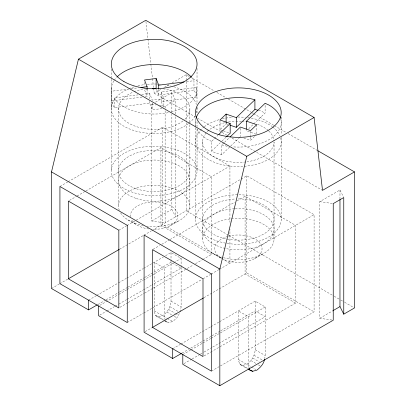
<?xml version="1.0" encoding="UTF-8"?>
<svg xmlns="http://www.w3.org/2000/svg" width="406" height="406" viewBox="0 0 406 406"><rect width="100%" height="100%" fill="white"/><g stroke="black" fill="none" stroke-linecap="round" stroke-linejoin="round"><path stroke-width="0.3" stroke-dasharray="2.03 1.52" d="M165.252 320.309L164.288 316.7L164.288 268.112L154.189 262.281L154.189 310.874L155.315 315.081L156.65 316.32L158.396 316.858L162.603 315.731C167.521 312.422 170.616 307.068 171.017 301.156L171.017 261.068M180.117 311.884L181.117 306.987L181.117 266.899M249.254 368.298L248.447 365.293L248.447 316.7L238.347 310.869L238.347 359.462L239.474 363.669L240.814 364.913L242.555 365.451L246.762 364.319C251.684 361.015 254.775 355.656 255.181 349.744L255.181 301.156L265.28 306.982L265.28 355.575L264.651 358.635M164.095 320.618L166.749 322.151L168.495 322.689L172.702 321.562L176.909 317.832L179.99 312.493M222.813 130.676L219.981 129.692L226.112 123.805L226.112 122.587M239.931 137.208L221.783 154.645L216.281 153.26L211.582 151.103L211.582 141.384L217.931 135.284M211.582 151.103L220.199 142.821M222.016 141.08L226.096 137.157M221.783 154.645L221.783 144.927L224.051 142.745M224.508 142.308L229.497 137.517M248.782 128.702L253.319 124.343M253.77 123.906L265.113 113.01L265.113 103.291M243.783 137.954L250.588 140.314L254.526 136.523M153.605 88.158L154.189 93.187L160.69 89.432M164.486 87.239L168.82 84.737M172.073 82.86L186.166 74.724L189.46 76.622M165.125 110.742L165.125 222.924L151.661 220.981L151.661 104.362L153.301 103.418M155.483 102.155L171.86 92.7L175.646 100.231L175.646 114.177M159.619 105.509L165.125 106.306L175.646 100.231M59.926 186.481L67.614 182.04M68.162 181.726L162.603 127.2L229.933 166.069L229.933 222.234M69.436 200.427L76.531 196.326M77.079 196.012L85.265 191.287M85.813 190.972L160.918 147.606L211.414 176.762L211.414 254.506L203.746 258.937M118.841 230.212L126.479 225.797M127.027 225.482L229.933 166.069M151.661 220.981L171.86 209.318L171.86 114.248M51.511 288.519L59.195 284.083M59.743 283.769L67.975 279.013M119.572 249.223L143.384 235.475M143.932 235.16L151.408 230.847M151.956 230.527L246.762 175.788L314.092 214.662L314.092 311.844L219.651 366.369M153.047 249.33L159.599 245.549M161.786 244.29L169.429 239.875M169.972 239.56L234.78 202.142M236.952 200.894L245.082 196.2L295.578 225.35L295.578 303.094L212.313 351.17M88.538 300.181L96.186 295.766M96.735 295.451L118.034 283.155M118.582 282.835L126.23 278.425M126.773 278.105L143.161 268.645M143.709 268.33L163.415 256.952M165.557 255.719L171.017 252.562L181.117 258.394L181.117 266.29M97.826 304.541L105.474 300.125M106.022 299.811L119.131 292.239M119.674 291.924L127.322 287.509M127.87 287.194L144.257 277.734M144.8 277.42L171.017 262.281L181.117 268.112L152.169 284.824M99.734 305.383L118.303 294.66M118.851 294.345L126.499 289.93M127.042 289.615L142.882 280.47M143.43 280.155L151.621 275.425M152.169 275.106L181.117 258.394M99.734 315.102L106.286 311.316M106.834 311.001L114.482 306.586M115.025 306.271L118.303 304.378M118.851 304.064L126.499 299.648M127.042 299.334L142.882 290.188M143.43 289.874L151.621 285.139M119.932 307.322L127.606 302.896M128.149 302.582L144.039 293.406M144.587 293.091L152.803 288.346M153.351 288.032L186.765 268.736M187.313 268.422L193.337 264.945M195.53 263.677L203.198 259.251M332.017 320.05L319.776 318.284L319.776 201.665L339.974 190.003L343.491 196.996M127.256 322.531L143.176 313.341M143.729 313.021L201.929 279.419M203 278.8L210.714 274.349M211.191 274.075L219.377 269.345M219.499 269.274L314.092 214.662M145.186 331.616L151.773 327.815M203.934 297.7L246.762 272.969L314.092 311.844M172.702 348.769L180.35 344.359M180.893 344.039L210.389 327.013M210.937 326.698L219.128 321.968M219.676 321.653L255.181 301.156M181.989 353.129L188.541 349.343M190.729 348.084L211.485 336.102M212.028 335.782L220.225 331.052M220.768 330.738L255.181 310.869L265.28 316.7L212.297 347.292M182.801 354.6L190.45 350.185M190.993 349.87L202.467 343.248M203.01 342.933L210.658 338.518M211.206 338.203L265.28 306.982M183.893 363.69L191.541 359.274M192.089 358.96L199.732 354.545M200.28 354.23L203.558 352.337M204.101 352.022L211.749 347.607M204.096 355.915L211.765 351.484M211.414 371.125L219.103 366.684M319.776 318.284L332.331 311.032M170.2 225.721L178.31 221.113M254.811 258.52L263.154 253.786M162.024 108.569L152.24 109.823L149.667 103.114L114.406 107.626L112.355 104.372L111.833 100.916L111.833 91.198L128.529 89.061M131.006 88.747L138.431 87.797M186.542 81.636L193.966 80.687L193.966 90.406L196.017 93.664L196.54 97.115L161.284 101.627L161.284 91.908L196.54 87.397L196.991 90.376A42.848 24.736 0 0 1 171.606 111.899M147.571 89.305L144.511 89.696L147.089 96.405L145.231 96.643M114.406 107.626L114.406 97.907L137.913 94.902M141.623 94.425L149.667 93.395L152.24 100.104L163.862 98.617L163.862 107.123M111.833 100.916L142.76 96.958M156.564 89.33L158.71 94.918L193.966 90.406M151.661 104.362L155.945 104.981M319.776 201.665L332.626 203.518M258.581 110.391L260.413 110.853L265.113 113.01M221.783 144.927L226.538 146.119A42.848 24.736 0 0 0 227.73 146.307M226.112 123.805L227.812 124.393M256.15 134.224L246.513 130.884L246.513 129.666M223.381 130.874L230.182 133.234M211.582 141.384L207.527 139.522A42.848 24.736 0 0 1 196.773 128.321M212.663 253.278L221.3 258.18A23.7 13.682 0 0 1 226.858 236.708M127.86 219.844L136.71 224.878M190.008 76.937L214.678 91.183M216.87 92.446L226.193 97.831M228.385 99.094L250.867 112.076M251.415 112.391L253.06 113.34M253.608 113.66L273.893 125.368M274.441 125.687L285.956 132.336M288.148 133.599L317.208 150.377M154.189 93.187L195.306 116.928M197.499 118.192L221.625 132.123M222.173 132.437L227.106 135.289M232.044 138.136L322.511 190.368M228.385 235.15L186.166 210.775L186.166 122.181M228.933 235.465L333.656 295.928M334.204 296.243L340.233 299.724M340.781 300.044L344.075 301.942M344.623 302.257L354.489 307.956M221.174 258.196L162.603 224.381L162.603 127.2M221.722 258.51L229.933 263.255L229.933 229.177M211.414 254.506L160.918 225.35L160.918 147.606M295.578 303.094L245.082 273.943L245.082 196.2M171.017 301.156L181.117 306.987M255.181 349.744L265.28 355.575M169.891 306.662L179.457 312.189M254.054 355.255L263.621 360.777M168.556 309.448L174.93 313.133M175.463 313.437L178.655 315.279M252.715 358.041L259.094 361.721M166.81 312.001L172.124 315.066M174.25 316.294L176.909 317.832M250.974 360.589L256.287 363.659M258.414 364.887L260.007 365.806M154.189 310.874L166.856 318.187M167.389 318.492L172.702 321.562M238.347 359.462L251.015 366.775M251.547 367.085L255.8 369.536M155.315 315.081L163.288 319.684M165.303 320.847L168.495 322.689M239.474 363.669L247.98 368.582M156.65 316.32L163.562 320.309M240.814 364.913L247.193 368.592M165.415 320.913L166.749 322.151M192.195 77.876L193.966 80.687M114.406 97.907L116.182 100.718A42.848 24.736 0 0 0 169.155 112.477M171.86 209.318L175.646 216.85L175.646 114.812M161.284 91.908L163.862 98.617M161.284 101.627L163.862 108.336M113.919 80.845A42.848 24.736 0 0 0 111.381 88.219L111.833 91.198M145.916 21.559L147.875 38.519M147.946 39.149L150.778 63.656M150.849 64.285L152.443 78.104M152.519 78.734L153.534 87.534M339.974 190.003L339.974 198.874M281.196 117.05L281.196 134.762M281.196 137.289L281.196 219.519A42.848 24.736 0 0 1 216.926 240.946A42.848 24.736 0 0 1 216.926 198.098A42.848 24.736 0 0 1 281.196 219.519M274.05 239.317L274.05 142.136A35.708 20.615 0 0 1 246.985 161.776M256.714 124.703L256.714 133.813M250.588 131.199L250.588 136.665M250.588 137.274L250.588 140.314M246.762 175.788L246.762 272.969M240.382 128.271L240.382 136.771M219.981 120.582L219.981 129.692M202.645 141.415L202.645 238.596M197.037 68.457L196.991 103.545M196.991 107.306L197.037 113.37M197.037 121.592L197.037 126.652M197.037 129.184L197.037 170.931A42.848 24.736 0 0 1 132.762 192.353A42.848 24.736 0 0 1 132.762 149.504A42.848 24.736 0 0 1 197.037 170.931M196.54 87.397L196.54 97.115M195.499 118.313L195.499 127.169M195.499 127.804L195.499 219.519M189.861 109.635L189.861 122.257M189.861 124.779L189.861 206.816M186.166 74.724L186.166 81.048M186.166 81.682L186.166 121.551M171.86 92.7L171.86 113.614M171.017 252.562L171.017 260.769M165.125 106.306L165.125 108.209M158.71 89.452L158.71 94.918M152.24 103.144L152.24 109.823M149.667 93.395L149.667 98.861M149.667 101.292L149.667 103.114M147.089 89.117L147.089 96.405M144.511 82.408L144.511 86.052M118.511 107.834L118.511 205.015M111.381 88.219L111.381 107.656M111.34 69.091L111.34 78.581M111.34 79.211L111.34 170.931M231.527 218.722A35.708 20.615 0 0 1 273.806 241.392A35.708 20.615 0 0 1 223.498 257.703M222.889 257.541A35.708 20.615 0 0 1 202.893 236.51A35.708 20.615 0 0 1 230.912 218.793M245.782 161.938A35.708 20.615 0 0 1 204.203 147.804A35.708 20.615 0 0 1 224.97 122.663M228.512 121.957A35.708 20.615 0 0 1 235.241 121.237M235.866 121.211A35.708 20.615 0 0 1 241.448 121.237M242.072 121.272A35.708 20.615 0 0 1 245.782 121.612M257.343 124.322A35.708 20.615 0 0 1 268.381 130.63M268.797 131.011A35.708 20.615 0 0 1 274.025 140.943M228.512 236.226A23.7 13.682 0 0 1 258.546 241.514A23.7 13.682 0 0 1 253.136 259.368A23.7 13.682 0 0 1 221.783 258.46M280.719 138.096A42.848 24.736 0 0 1 228.06 165.79A42.848 24.736 0 0 1 203.837 127.114M204.32 126.743A42.848 24.736 0 0 1 219.316 119.613M222.336 118.831A42.848 24.736 0 0 1 232.877 117.238M237.86 117.04A42.848 24.736 0 0 1 245.3 117.364M247.756 117.644A42.848 24.736 0 0 1 272.304 126.687M272.791 127.063A42.848 24.736 0 0 1 279.922 135.792M280.719 118.659A42.848 24.736 0 0 1 232.633 146.855M195.976 126.017A42.848 24.736 0 0 1 195.9 118.973M119.328 210.379A35.708 20.615 0 0 1 151.387 185.364A35.708 20.615 0 0 1 189.825 207.177A35.708 20.615 0 0 1 147.063 226.117M143.45 225.579A35.708 20.615 0 0 1 120.323 212.455M163.136 88.777A35.708 20.615 0 0 1 184.791 119.354M182.989 120.922A35.708 20.615 0 0 1 128.793 123.226A35.708 20.615 0 0 1 133.412 91.969M134.005 91.731A35.708 20.615 0 0 1 145.257 88.777M130.575 216.824A23.7 13.682 0 0 1 153.153 201.965A23.7 13.682 0 0 1 177.889 215.632A23.7 13.682 0 0 1 153.153 229.304M148.85 228.969A23.7 13.682 0 0 1 131.255 219.088M196.976 107.463A42.848 24.736 0 0 1 196.468 112.736M195.053 116.172A42.848 24.736 0 0 1 188.983 123.17M188.511 123.541A42.848 24.736 0 0 1 123.916 126.246A42.848 24.736 0 0 1 128.469 88.95M129.037 88.706A42.848 24.736 0 0 1 134.401 86.793M137.984 85.833A42.848 24.736 0 0 1 144.912 84.585M147.348 84.316A42.848 24.736 0 0 1 156.056 84.022M156.67 84.037A42.848 24.736 0 0 1 158.528 84.123M159.147 84.164A42.848 24.736 0 0 1 160.39 84.255M167.069 85.143A42.848 24.736 0 0 1 170.779 85.925M173.783 86.737A42.848 24.736 0 0 1 196.413 104.53M114.248 80.337A42.848 24.736 0 0 1 116.629 77.394M238.347 198.904A35.708 20.615 0 0 1 269.777 229.304A35.708 20.615 0 0 1 208.511 230.847A35.708 20.615 0 0 1 235.241 198.986M235.241 208.704A35.708 20.615 0 0 1 273.735 231.993A35.708 20.615 0 0 1 225.934 248.568M225.305 248.431A35.708 20.615 0 0 1 202.964 226.472A35.708 20.615 0 0 1 234.622 208.735M136.335 188.785A35.708 20.615 0 0 0 189.891 170.931A35.708 20.615 0 0 0 136.335 153.077A35.708 20.615 0 0 0 136.335 188.785M136.335 198.504A35.708 20.615 0 0 0 189.891 180.65A35.708 20.615 0 0 0 136.335 162.796A35.708 20.615 0 0 0 136.335 198.504"/><path stroke-width="0.61" d="M264.529 359.249C263.834 363.862 260.413 367.42 256.861 370.15L252.654 371.282L250.913 370.739L248.254 369.206M97.283 304.855L88.538 309.9L51.511 288.519L51.511 171.9L78.439 59.174L145.769 20.3L314.092 117.481L322.511 190.368L354.489 171.9L354.489 307.956L343.76 314.153L339.974 306.621L339.974 199.508M182.801 354.6L182.801 364.319L219.834 385.7L219.834 269.082L246.762 156.351L314.092 117.481M196.225 117.806A42.848 24.736 0 0 1 250.157 98.562L254.912 99.754L236.312 117.623L226.112 114.086L219.981 119.973L230.182 123.515L230.182 133.234L226.553 136.72M218.839 134.411L230.182 123.515M230.075 125.18L236.312 127.342L254.912 109.473L254.912 99.754M229.948 137.081L240.382 127.053L250.588 130.595L256.714 124.703L246.513 121.166L246.513 129.057M246.513 121.166L265.113 103.291L269.168 105.154A42.848 24.736 0 0 1 279.922 116.355M68.34 278.8L118.841 307.956L118.841 230.212L68.34 201.056L68.34 278.8L119.288 249.391M152.504 327.393L203 356.544L203 278.8L152.504 249.644L152.504 327.393L203.447 297.979M98.638 306.012L98.638 315.731L172.702 358.488L181.441 353.443M332.874 310.717L339.974 306.621M219.834 385.7L333.24 320.227L333.24 203.609L343.76 197.534L343.76 314.153M158.71 88.843L158.71 85.199L156.132 78.49L144.511 79.977L147.089 86.686L147.089 88.508M140.902 87.478L147.089 86.686M158.71 85.199L184.07 81.956M152.463 88.681L156.132 88.209L156.132 78.49M254.912 109.473L257.967 110.239M317.756 150.692L354.489 171.9M78.439 59.174L246.762 156.351M51.511 171.9L219.834 269.082M248.513 368.887L250.913 370.739M251.06 370.358L252.654 371.282M249.254 368.298L249.573 369.501M236.312 117.623L236.312 127.342M226.112 114.086L226.112 122.587M172.702 348.769L172.702 358.488M88.538 300.181L88.538 309.9M280.155 116.923A42.848 24.736 0 0 1 280.556 118.075M117.085 76.922A42.848 24.736 0 0 1 154.331 64.559A42.848 24.736 0 0 1 191.434 77.069M127.256 225.35L59.926 186.481L59.926 283.662L127.256 322.531L127.256 225.35M211.414 273.943L144.089 235.069L144.089 332.25L211.414 371.125L211.414 273.943M123.891 81.525A42.848 24.736 0 0 0 195.575 70.436A42.848 24.736 0 0 0 143.095 40.138A42.848 24.736 0 0 0 123.891 81.525M208.05 130.113A42.848 24.736 0 0 0 279.734 119.024A42.848 24.736 0 0 0 227.258 88.726A42.848 24.736 0 0 0 208.05 130.113"/></g></svg>
